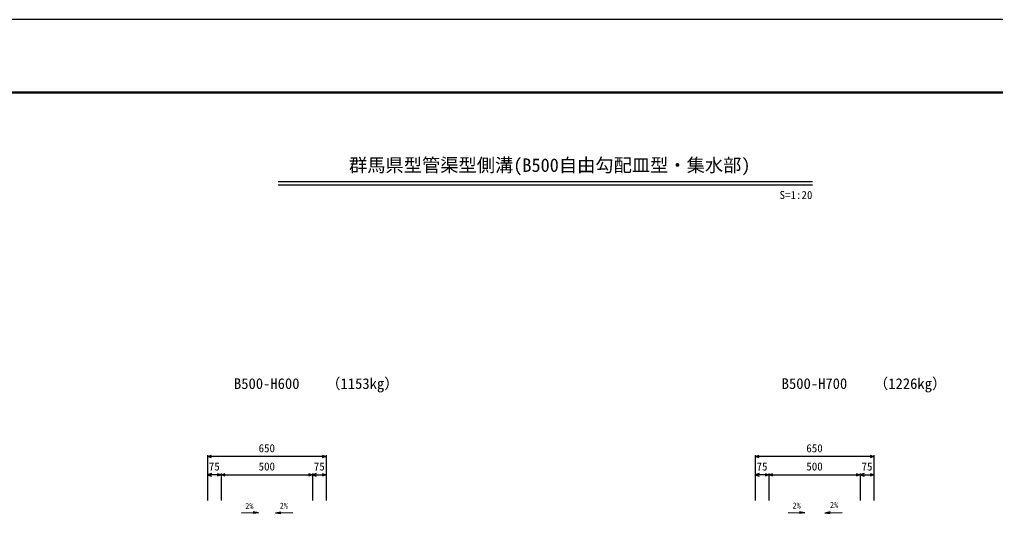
# Model space of a CAD drawing. Units: millimetres, scale not verified. Extents: x -12600 to 12600, y -5940 to 5940.
# Drawn here: x 1346 to 6691, y 3231 to 5940 of the extents above; entities that cross this region are included whole.
import ezdxf
from ezdxf.enums import TextEntityAlignment as Align

# ---------------------------------------------------------------- set-up
doc = ezdxf.new("R2010")
doc.units = ezdxf.units.MM
doc.header["$LTSCALE"] = 40
for name, color, linetype, lineweight in [('0-0_DIM', 7, 'Continuous', 25), ('0-1_Defpoints', 5, 'Continuous', 25), ('0-7_TXT', 7, 'Continuous', 25), ('0-8_WAKU', 3, 'Continuous', 25)]:
    doc.layers.add(name, color=color, linetype=linetype, lineweight=lineweight)
doc.styles.add('ＭＳ ゴシック', font='')
doc.styles.get('ＭＳ ゴシック').set_extended_font_data('MS Gothic')

msp = doc.modelspace()

# ---------------------------------------------------------------- linework, layer by layer
at = {"layer": '0-0_DIM'}
for p, q in [((2375, 3555.96), (2375, 3308.46)), ((3025, 3548.46), (2375, 3548.46)), ((3025, 3555.96), (3025, 3308.46)), ((5375, 3555.96), (5375, 3308.46)), ((6025, 3548.46), (5375, 3548.46)), ((6025, 3555.96), (6025, 3308.46)), ((2450, 3448.46), (2375, 3448.46)), ((2450, 3455.96), (2450, 3308.46)), ((2450, 3448.46), (2950, 3448.46)), ((2950, 3455.96), (2950, 3308.46)), ((2950, 3448.46), (3025, 3448.46)), ((5450, 3448.46), (5375, 3448.46)), ((5450, 3455.96), (5450, 3308.46)), ((5450, 3448.46), (5950, 3448.46)), ((5950, 3455.96), (5950, 3308.46)), ((5950, 3448.46), (6025, 3448.46))]:
    msp.add_line(p, q, dxfattribs=at)
for points in [[(2396.14, 3540.77), (2375, 3548.46), (2396.14, 3556.16)], [(3003.86, 3556.16), (3025, 3548.46), (3003.86, 3540.77)], [(5396.14, 3540.77), (5375, 3548.46), (5396.14, 3556.16)], [(6003.86, 3556.16), (6025, 3548.46), (6003.86, 3540.77)], [(2396.14, 3456.16), (2375, 3448.46), (2396.14, 3440.77)], [(2428.86, 3456.16), (2450, 3448.46), (2428.86, 3440.77)], [(2471.14, 3440.77), (2450, 3448.46), (2471.14, 3456.16)], [(2928.86, 3456.16), (2950, 3448.46), (2928.86, 3440.77)], [(2971.14, 3456.16), (2950, 3448.46), (2971.14, 3440.77)], [(3003.86, 3456.16), (3025, 3448.46), (3003.86, 3440.77)], [(5396.14, 3456.16), (5375, 3448.46), (5396.14, 3440.77)], [(5428.86, 3456.16), (5450, 3448.46), (5428.86, 3440.77)], [(5471.14, 3440.77), (5450, 3448.46), (5471.14, 3456.16)], [(5928.86, 3456.16), (5950, 3448.46), (5928.86, 3440.77)], [(5971.14, 3456.16), (5950, 3448.46), (5971.14, 3440.77)], [(6003.86, 3456.16), (6025, 3448.46), (6003.86, 3440.77)]]:
    msp.add_lwpolyline(points, dxfattribs=at)
at = {"layer": '0-1_Defpoints'}
msp.add_lwpolyline([(-4200, -5940), (12600, -5940), (12600, 5940), (-4200, 5940)], close=True, dxfattribs=at)
at = {"layer": '0-7_TXT'}
for p, q in [((2761.64, 5054.39), (5688.36, 5054.39)), ((2761.64, 5035.19), (5688.36, 5035.19)), ((2560.85, 3242.25), (2655.18, 3240.36)), ((2655.18, 3240.36), (2625.54, 3235.75)), ((2655.18, 3240.36), (2625.74, 3246.16)), ((2747.52, 3240.47), (2776.95, 3246.3)), ((2747.52, 3240.47), (2842.73, 3242.47)), ((2747.52, 3240.47), (2777.17, 3235.88)), ((5555.04, 3242.37), (5646.8, 3240.53)), ((5646.8, 3240.53), (5617.16, 3235.91)), ((5646.8, 3240.53), (5617.37, 3246.33)), ((5756.33, 3240.65), (5785.76, 3246.48)), ((5756.33, 3240.65), (5850.84, 3242.64)), ((5756.33, 3240.65), (5785.98, 3236.07))]:
    msp.add_line(p, q, dxfattribs=at)
at = {"layer": '0-8_WAKU', "lineweight": 50}
msp.add_lwpolyline([(-3800, -5540), (12200, -5540), (12200, 5540), (-3800, 5540)], close=True, dxfattribs=at)

# ---------------------------------------------------------------- texts
at = {"layer": '0-0_DIM', "style": 'ＭＳ ゴシック'}
for s, p in [('650', (2655, 3558.46)), ('650', (5655, 3558.46)), ('75', (2382.5, 3458.46)), ('500', (2655, 3458.46)), ('75', (2957.5, 3458.46)), ('75', (5382.5, 3458.46)), ('500', (5655, 3458.46)), ('75', (5957.5, 3458.46))]:
    msp.add_text(s, height=43.99, dxfattribs=at).set_placement(p, align=Align.BOTTOM_LEFT)
at = {"layer": '0-7_TXT', "style": 'ＭＳ ゴシック'}
for s, height, p in [('群馬県型管渠型側溝(B500自由勾配皿型・集水部)', 73.31, (3150, 5084.39)), ('S', 43.99, (5508.36, 4944.39)), ('=', 43.99, (5538.36, 4944.39)), ('1', 43.99, (5568.36, 4944.39)), (':', 43.99, (5598.36, 4944.39)), ('2', 43.99, (5628.36, 4944.39)), ('0', 43.99, (5658.36, 4944.39)), ('B500-H600', 58.65, (2520, 3900.44)), ('（1153kg）', 58.65, (3023.7, 3900.44)), ('B500-H700', 58.65, (5520, 3900.44)), ('（1226kg）', 58.65, (6023.7, 3900.44)), ('2%', 32.99, (2581.92, 3250.73)), ('2%', 32.99, (2770.76, 3252.56)), ('2%', 32.99, (5579.38, 3253.63)), ('2%', 32.99, (5784.36, 3256.44))]:
    msp.add_text(s, height=height, dxfattribs=at).set_placement(p, align=Align.BOTTOM_LEFT)

doc.saveas('drawing.dxf')
